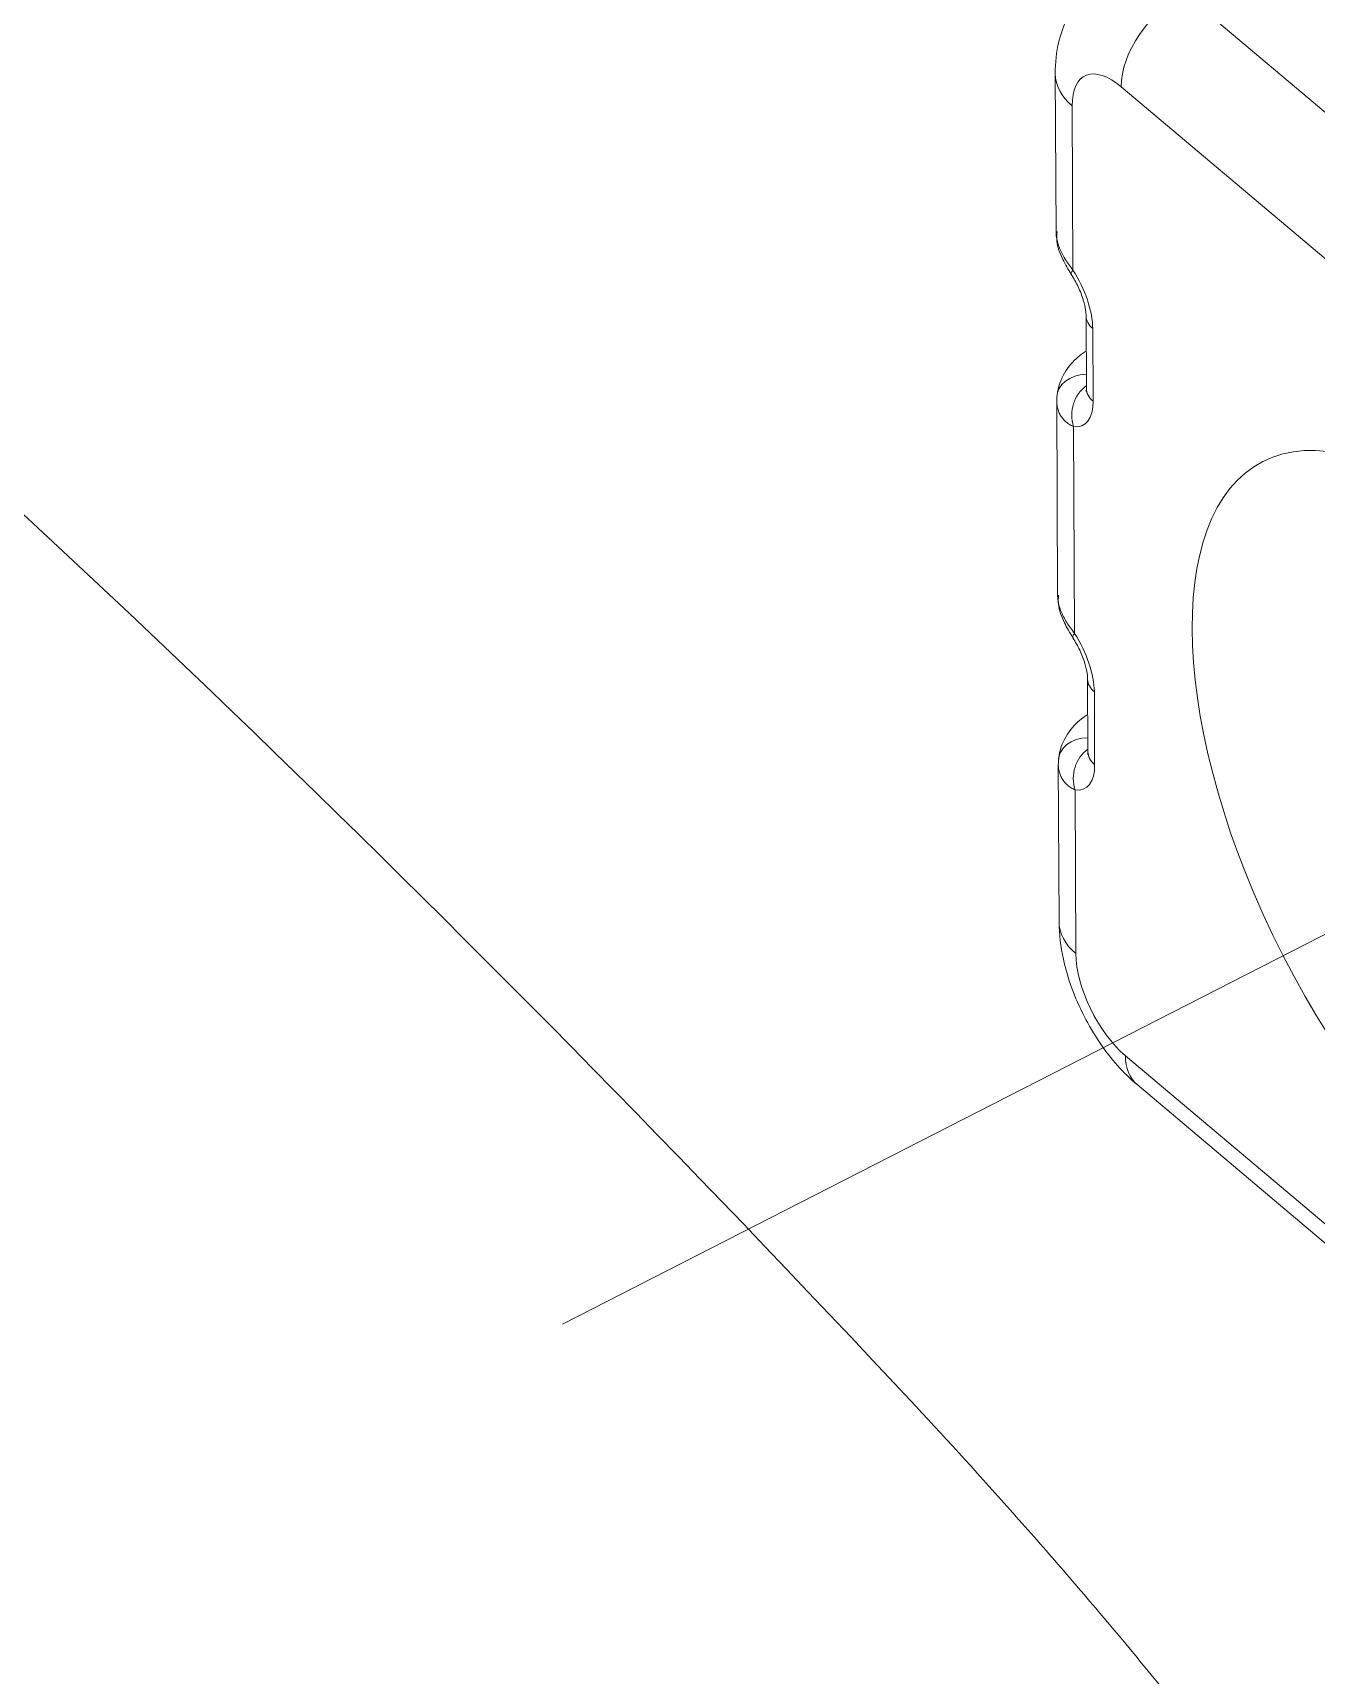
# Model space of a CAD drawing. Extents: x 10170 to 11010, y -16669 to -16075.
# Drawn here: x 10571.53 to 10577.13, y -16276.86 to -16269.7 of the extents above; entities that cross this region are included whole.
import ezdxf

# ---------------------------------------------------------------- set-up
doc = ezdxf.new("R2010")
doc.units = 0
doc.header["$MEASUREMENT"] = 0
doc.linetypes.add('CENTER', pattern=[47.5, 22, -8.5, 8.5, -8.5])
doc.linetypes.add('HIDDEN2', pattern=[4.7625, 3.175, -1.5875])
doc.layers.add('1', color=4, linetype='HIDDEN2', lineweight=13)

msp = doc.modelspace()

# ---------------------------------------------------------------- linework, layer by layer
at = {"layer": '1', "color": 1, "linetype": 'Continuous', "lineweight": 13}
for p, q in [((10576.55156, -16269.52725), (10579.55457, -16272.06045)), ((10579.27915, -16272.46599), (10576.27614, -16269.93279)), ((10576.06278, -16270.01597), (10576.06589, -16270.73206)), ((10576.15248, -16270.98742), (10576.15386, -16271.30436)), ((10576.06885, -16271.41497), (10576.07276, -16272.31675)), ((10576.15935, -16272.57211), (10576.16073, -16272.88905)), ((10576.07572, -16272.99966), (10576.07882, -16273.71358)), ((10576.29446, -16274.15864), (10579.29747, -16276.69184))]:
    msp.add_line(p, q, dxfattribs=at)
at = {"layer": '1', "color": 7, "linetype": 'Continuous', "lineweight": 18}
for p, q in [((10575.98935, -16269.87605), (10575.99234, -16270.56417)), ((10576.12311, -16270.93146), (10576.12448, -16271.2484)), ((10575.99554, -16271.30297), (10575.99921, -16272.14885)), ((10576.12998, -16272.51614), (10576.13136, -16272.83308)), ((10576.00241, -16272.88765), (10576.00539, -16273.57367)), ((10576.34535, -16274.28474), (10579.34836, -16276.81794))]:
    msp.add_line(p, q, dxfattribs=at)
at = {"layer": '1', "color": 1, "linetype": 'CENTER', "lineweight": 13}
msp.add_line((10583.06287, -16270.61422), (10573.84093, -16275.33017), dxfattribs=at)
at = {"layer": '1', "color": 7, "linetype": 'Continuous', "lineweight": 18}
for centre, major_axis, ratio, start_param, end_param in [((10582.79678, -16270.75029), (5.24042, -10.24751), 0.460781, 0.7387321, 4.3424334), ((10573.46735, -16275.96869), (-7.81109, 8.14884), 0.1403045, 4.6128976, 6.1078447), ((10576.17651, -16270.67549), (-0.11763, -0.07591), 0.1894644, 5.7947092, 6.2883166), ((10576.13605, -16271.29272), (0.13921, -0.01488), 0.7526183, 1.7359468, 3.2251574), ((10576.18339, -16272.26018), (-0.11763, -0.07591), 0.1894644, 5.7947092, 6.2883166), ((10576.14293, -16272.87741), (0.13921, -0.01488), 0.7526183, 1.7359468, 3.2251574)]:
    msp.add_ellipse(centre, major_axis=major_axis, ratio=ratio, start_param=start_param, end_param=end_param, dxfattribs=at)
at = {"layer": '1', "color": 1, "linetype": 'Continuous', "lineweight": 13}
for centre, major_axis, ratio, start_param, end_param in [((10576.5527, -16269.79136), (-0.22567, -0.26753), 0.5976084, 4.1001616, 5.6709579), ((10576.33935, -16269.87453), (0.35, 0.00152), 0.6561593, 3.1405327, 3.7984249), ((10576.27728, -16270.19691), (0.15936, -0.31162), 0.460781, 2.3095284, 3.8803248), ((10575.98088, -16270.84267), (-0.12749, 0.24929), 0.460781, 3.8803248, 4.9275223), ((10576.26311, -16270.93085), (-0.14, -0.00061), 0.6561593, 0.0108637, 0.6568323), ((10576.17948, -16271.3584), (0.01847, 0.13878), 0.8456237, 0.6378188, 2.0999348), ((10576.26448, -16271.24779), (-0.14, -0.00061), 0.6561593, 6.283183, 6.9400176), ((10575.98226, -16271.15961), (-0.12749, 0.24929), 0.460781, 2.8331272, 3.8803248), ((10575.98775, -16272.42736), (-0.12749, 0.24929), 0.460781, 3.8803248, 4.9275223), ((10576.26998, -16272.51554), (-0.14, -0.00061), 0.6561593, 0.0108637, 0.6568323), ((10576.18635, -16272.94308), (0.01847, 0.13878), 0.8456237, 0.6378188, 2.0999348), ((10575.98913, -16272.74429), (-0.12749, 0.24929), 0.460781, 2.8331272, 3.8803248), ((10576.27135, -16272.83248), (-0.14, -0.00061), 0.6561593, 6.283183, 6.9400176), ((10576.35538, -16273.57215), (0.35, 0.00152), 0.6561593, 3.1415873, 3.7984249), ((10576.29332, -16273.89452), (0.15936, -0.31162), 0.460781, 3.8803248, 5.4511211), ((10576.57103, -16274.01721), (-0.22567, -0.26753), 0.5976084, 5.6709579, 6.2831998)]:
    msp.add_ellipse(centre, major_axis=major_axis, ratio=ratio, start_param=start_param, end_param=end_param, dxfattribs=at)
at = {"layer": '1', "color": 7, "linetype": 'Continuous', "lineweight": 18}
msp.add_ellipse((10577.78681, -16273.31232), major_axis=(-0.8924, 1.74506), ratio=0.460781, dxfattribs=at)
for points, knots in [([(10588.61429, -16282.43574), (10588.70218, -16282.43028), (10588.78883, -16282.42135), (10588.93592, -16282.39992), (10588.99696, -16282.38911), (10589.08753, -16282.37009), (10589.11758, -16282.36328), (10589.17721, -16282.34876), (10589.32505, -16282.31023), (10589.46689, -16282.26057), (10589.68638, -16282.16716), (10589.89838, -16282.05981), (10590.19392, -16281.8575), (10590.46684, -16281.61399), (10590.6335, -16281.42391), (10590.73279, -16281.29626), (10590.7524, -16281.27028), (10590.79113, -16281.21744), (10590.81024, -16281.19058), (10590.86666, -16281.10894), (10590.90309, -16281.053), (10591.00891, -16280.88072), (10591.07483, -16280.75991), (10591.19763, -16280.50657), (10591.25452, -16280.37402), (10591.3593, -16280.09729), (10591.45507, -16279.80893), (10591.53261, -16279.49728), (10591.5838, -16279.2547), (10591.60766, -16279.13119), (10591.62887, -16279.00433), (10591.64241, -16278.91901), (10591.64889, -16278.87595), (10591.67977, -16278.65902), (10591.71913, -16278.30341), (10591.73896, -16277.93109), (10591.74918, -16277.55052), (10591.74949, -16277.35611), (10591.74059, -16276.95901), (10591.72216, -16276.55365), (10591.68436, -16276.13171), (10591.64857, -16275.80895), (10591.6354, -16275.70031), (10591.61374, -16275.53574), (10591.60623, -16275.48073), (10591.5906, -16275.37047), (10591.55006, -16275.0942), (10591.4639, -16274.59123), (10591.32139, -16273.90873), (10591.20817, -16273.44585), (10591.08587, -16272.97899), (10591.0202, -16272.74358), (10590.87967, -16272.26871), (10590.80481, -16272.02926), (10590.70529, -16271.72741), (10590.68509, -16271.66693), (10590.64424, -16271.54613), (10590.58223, -16271.365), (10590.51803, -16271.1841), (10590.38671, -16270.82262), (10590.20387, -16270.34149), (10589.90669, -16269.62229), (10589.58671, -16268.90557), (10589.35816, -16268.42937), (10589.18099, -16268.07281), (10589.12098, -16267.95406), (10589.02949, -16267.77608), (10588.99873, -16267.71674), (10588.9368, -16267.59828), (10588.78113, -16267.30301), (10588.49344, -16266.7795), (10588.09406, -16266.0982), (10587.67895, -16265.43349), (10587.24812, -16264.78537), (10586.95035, -16264.36444), (10586.76091, -16264.1049), (10586.72285, -16264.05317), (10586.6464, -16263.95007), (10586.60799, -16263.89867), (10586.49265, -16263.74552), (10586.41547, -16263.64465), (10586.18313, -16263.34573), (10585.87114, -16262.95693), (10585.39646, -16262.40264), (10584.915, -16261.87712), (10584.42668, -16261.3805), (10584.09651, -16261.06894), (10583.84713, -16260.84277), (10583.76411, -16260.76899), (10583.59837, -16260.62468), (10583.51563, -16260.55414), (10583.26784, -16260.3473), (10583.10322, -16260.21577), (10582.775, -16259.96529), (10582.44783, -16259.72739), (10581.95999, -16259.40826), (10581.63665, -16259.22087), (10581.39486, -16259.09001), (10581.31438, -16259.048), (10581.19384, -16258.98745), (10581.15366, -16258.96766), (10581.07358, -16258.92901), (10580.87406, -16258.83468), (10580.67784, -16258.75177), (10580.3681, -16258.63337), (10580.21533, -16258.58131), (10579.91399, -16258.49129), (10579.61683, -16258.41538), (10579.18341, -16258.34398), (10578.90267, -16258.32505), (10578.7298, -16258.32238), (10578.69536, -16258.32231), (10578.62674, -16258.32308), (10578.59259, -16258.32393), (10578.49086, -16258.32785), (10578.42391, -16258.3323), (10578.22566, -16258.35107), (10577.96821, -16258.39058), (10577.72436, -16258.45849), (10577.48732, -16258.54048), (10577.37222, -16258.58851), (10577.14883, -16258.69872), (10577.04054, -16258.7609), (10576.88323, -16258.86498), (10576.80585, -16258.91971), (10576.73042, -16258.97855), (10576.68057, -16259.0187), (10576.65584, -16259.03924), (10576.53348, -16259.14413), (10576.34622, -16259.32539), (10576.09055, -16259.63721), (10575.93695, -16259.8717), (10575.86443, -16259.99566)], [0, 0, 0, 0, 0.0114018, 0.0114018, 0.0196401, 0.0196401, 0.0237593, 0.0237593, 0.0278785, 0.0443551, 0.0443551, 0.0608317, 0.0773084, 0.093785, 0.1102616, 0.1102616, 0.1143808, 0.1143808, 0.1185, 0.1185, 0.1267383, 0.1267383, 0.1432149, 0.1432149, 0.1596916, 0.1596916, 0.1761682, 0.1926448, 0.1926448, 0.2008831, 0.2050023, 0.2050023, 0.2091215, 0.2091215, 0.2255981, 0.2420747, 0.2420747, 0.2585514, 0.2585514, 0.275028, 0.2915046, 0.2915046, 0.299743, 0.299743, 0.3038621, 0.3038621, 0.3079813, 0.3244579, 0.3409346, 0.3574112, 0.3574112, 0.3738878, 0.3738878, 0.3903645, 0.3903645, 0.3944836, 0.3944836, 0.3986028, 0.4068411, 0.4068411, 0.4233177, 0.4397944, 0.456271, 0.4727476, 0.4727476, 0.480986, 0.480986, 0.4851051, 0.4851051, 0.4892243, 0.5057009, 0.5221776, 0.5386542, 0.5551308, 0.5716075, 0.5716075, 0.5757266, 0.5757266, 0.5798458, 0.5798458, 0.5880841, 0.5880841, 0.6045607, 0.6210374, 0.637514, 0.6539906, 0.6704673, 0.6704673, 0.6787056, 0.6787056, 0.6869439, 0.6869439, 0.7034205, 0.7034205, 0.7198972, 0.7363738, 0.7528505, 0.7528505, 0.7610888, 0.7610888, 0.7652079, 0.7652079, 0.7693271, 0.7858037, 0.7858037, 0.8022804, 0.8022804, 0.818757, 0.8352336, 0.8517103, 0.8517103, 0.8558294, 0.8558294, 0.8599486, 0.8599486, 0.8681869, 0.8681869, 0.8846635, 0.9011402, 0.9011402, 0.9176168, 0.9176168, 0.9340935, 0.9340935, 0.9423318, 0.9464509, 0.9464509, 0.9505701, 0.9505701, 0.9670467, 0.9835234, 1, 1, 1, 1]), ([(10576.23856, -16269.43912), (10576.2091, -16269.45052), (10576.13655, -16269.48891), (10576.05191, -16269.5963), (10575.99889, -16269.73412), (10575.98841, -16269.8282), (10575.98935, -16269.87605)], [0, 0, 0, 0, 0.168889, 0.4572507, 0.7324339, 1, 1, 1, 1]), ([(10575.99233, -16270.56403), (10575.99237, -16270.57284), (10575.99315, -16270.58177), (10575.9959, -16270.59838), (10575.99765, -16270.60603), (10576.0021, -16270.62139), (10576.00749, -16270.63682), (10576.01468, -16270.65242), (10576.02275, -16270.66817), (10576.02724, -16270.67612), (10576.04197, -16270.70014), (10576.05327, -16270.71606), (10576.06589, -16270.73206)], [0, 0, 0, 0, 0.168341, 0.168341, 0.3069508, 0.3069508, 0.4455606, 0.5841705, 0.5841705, 0.7227803, 0.7227803, 1, 1, 1, 1]), ([(10575.99699, -16270.56471), (10575.99518, -16270.57835), (10575.99361, -16270.61966), (10576.01836, -16270.68235), (10576.04503, -16270.72974), (10576.06023, -16270.75103)], [0, 0, 0, 0, 0.207586, 0.6360261, 1, 1, 1, 1]), ([(10576.05888, -16270.7514), (10576.07023, -16270.76916), (10576.09042, -16270.80559), (10576.11209, -16270.8617), (10576.12163, -16270.90584), (10576.12322, -16270.92451), (10576.12311, -16270.93146)], [0, 0, 0, 0, 0.2800617, 0.5715624, 0.8159833, 1, 1, 1, 1]), ([(10576.12071, -16271.08712), (10576.09679, -16271.10261), (10576.05131, -16271.1421), (10576.0096, -16271.21103), (10575.99892, -16271.25989), (10575.99685, -16271.27784)], [0, 0, 0, 0, 0.351731, 0.7722051, 1, 1, 1, 1]), ([(10576.12448, -16271.2484), (10576.12386, -16271.25526), (10576.12369, -16271.2611), (10576.1235, -16271.26215), (10576.12351, -16271.26213)], [0, 0, 0, 0, 0.7472217, 1, 1, 1, 1]), ([(10575.9992, -16272.14872), (10575.99924, -16272.15752), (10576.00002, -16272.16646), (10576.00277, -16272.18306), (10576.00452, -16272.19072), (10576.00897, -16272.20608), (10576.01436, -16272.2215), (10576.02155, -16272.23711), (10576.02962, -16272.25285), (10576.03411, -16272.26081), (10576.04884, -16272.28482), (10576.06014, -16272.30075), (10576.07276, -16272.31675)], [0, 0, 0, 0, 0.168341, 0.168341, 0.3069508, 0.3069508, 0.4455607, 0.5841705, 0.5841705, 0.7227803, 0.7227803, 1, 1, 1, 1]), ([(10576.00386, -16272.14939), (10576.00205, -16272.16303), (10576.00048, -16272.20434), (10576.02523, -16272.26704), (10576.0519, -16272.31443), (10576.0671, -16272.33572)], [0, 0, 0, 0, 0.207586, 0.6360261, 1, 1, 1, 1]), ([(10576.06575, -16272.33609), (10576.0771, -16272.35385), (10576.09729, -16272.39027), (10576.11896, -16272.44639), (10576.1285, -16272.49053), (10576.13009, -16272.50919), (10576.12998, -16272.51614)], [0, 0, 0, 0, 0.2800617, 0.5715624, 0.8159833, 1, 1, 1, 1]), ([(10576.12759, -16272.6718), (10576.10366, -16272.6873), (10576.05818, -16272.72679), (10576.01647, -16272.79572), (10576.00579, -16272.84457), (10576.00372, -16272.86252)], [0, 0, 0, 0, 0.351731, 0.7722051, 1, 1, 1, 1]), ([(10576.13136, -16272.83308), (10576.13073, -16272.83995), (10576.13057, -16272.84579), (10576.13038, -16272.84684), (10576.13039, -16272.84682)], [0, 0, 0, 0, 0.7472217, 1, 1, 1, 1]), ([(10576.00539, -16273.57367), (10576.00637, -16273.62854), (10576.02185, -16273.76552), (10576.1048, -16273.98978), (10576.22833, -16274.17405), (10576.31543, -16274.25914), (10576.34535, -16274.28474)], [0, 0, 0, 0, 0.2118106, 0.5329401, 0.8487856, 1, 1, 1, 1]), ([(10578.91027, -16283.23097), (10578.9328, -16283.09264), (10578.96426, -16282.81129), (10578.97132, -16282.37579), (10578.93852, -16281.92707), (10578.88999, -16281.61911), (10578.84347, -16281.38478), (10578.81768, -16281.26676), (10578.78805, -16281.14746), (10578.76744, -16281.06763), (10578.75672, -16281.02763), (10578.70118, -16280.82767), (10578.65047, -16280.66735), (10578.53697, -16280.34589), (10578.41141, -16280.02364), (10578.18796, -16279.53748), (10578.01611, -16279.21118), (10577.87874, -16278.96547), (10577.83154, -16278.8834), (10577.75863, -16278.76003), (10577.73399, -16278.71888), (10577.68418, -16278.63678), (10577.55824, -16278.43186), (10577.42541, -16278.22849), (10577.2046, -16277.90475), (10576.97553, -16277.58265), (10576.60849, -16277.10348), (10576.34895, -16276.78605), (10576.18229, -16276.58808), (10576.14873, -16276.54851), (10576.08119, -16276.4694), (10576.04717, -16276.42985), (10575.94466, -16276.31143), (10575.87566, -16276.2328), (10575.66676, -16275.99775), (10575.52497, -16275.84219), (10575.38087, -16275.68758)], [0, 0, 0, 0, 0.0625, 0.125, 0.1875, 0.25, 0.25, 0.28125, 0.296875, 0.296875, 0.3125, 0.3125, 0.375, 0.375, 0.4375, 0.5, 0.5625, 0.5625, 0.59375, 0.59375, 0.609375, 0.609375, 0.625, 0.6875, 0.6875, 0.75, 0.8125, 0.875, 0.875, 0.890625, 0.890625, 0.90625, 0.90625, 0.9375, 0.9375, 1, 1, 1, 1])]:
    msp.add_open_spline(points, degree=3, knots=knots, dxfattribs=at)
for points in [[(10575.99554, -16271.30318), (10575.99551, -16271.29775), (10575.9958, -16271.29223), (10575.9964, -16271.28663)], [(10576.00241, -16272.88787), (10576.00239, -16272.88244), (10576.00267, -16272.87692), (10576.00327, -16272.87132)]]:
    msp.add_open_spline(points, degree=3, dxfattribs=at)
at = {"layer": '1', "color": 1, "linetype": 'Continuous', "lineweight": 13}
for points in [[(10576.06885, -16271.41497), (10576.06256, -16271.41234), (10576.0566, -16271.40928), (10576.04536, -16271.40233), (10576.04007, -16271.39842), (10576.02542, -16271.38558), (10576.01736, -16271.37562), (10576.00793, -16271.35885), (10576.00522, -16271.35293), (10576.00078, -16271.34059), (10575.99906, -16271.33423), (10575.99634, -16271.31976), (10575.99557, -16271.31157), (10575.99554, -16271.30318)], [(10576.07572, -16272.99966), (10576.06943, -16272.99703), (10576.06347, -16272.99397), (10576.05223, -16272.98702), (10576.04694, -16272.98311), (10576.03229, -16272.97027), (10576.02423, -16272.96031), (10576.0148, -16272.94354), (10576.0121, -16272.93762), (10576.00766, -16272.92528), (10576.00594, -16272.91891), (10576.00322, -16272.90444), (10576.00244, -16272.89626), (10576.00241, -16272.88787)]]:
    msp.add_open_spline(points, degree=3, knots=[0, 0, 0, 0, 0.1386166, 0.1386166, 0.2772333, 0.2772333, 0.5544666, 0.5544666, 0.6930832, 0.6930832, 0.8316999, 0.8316999, 1, 1, 1, 1], dxfattribs=at)

doc.saveas('drawing.dxf')
